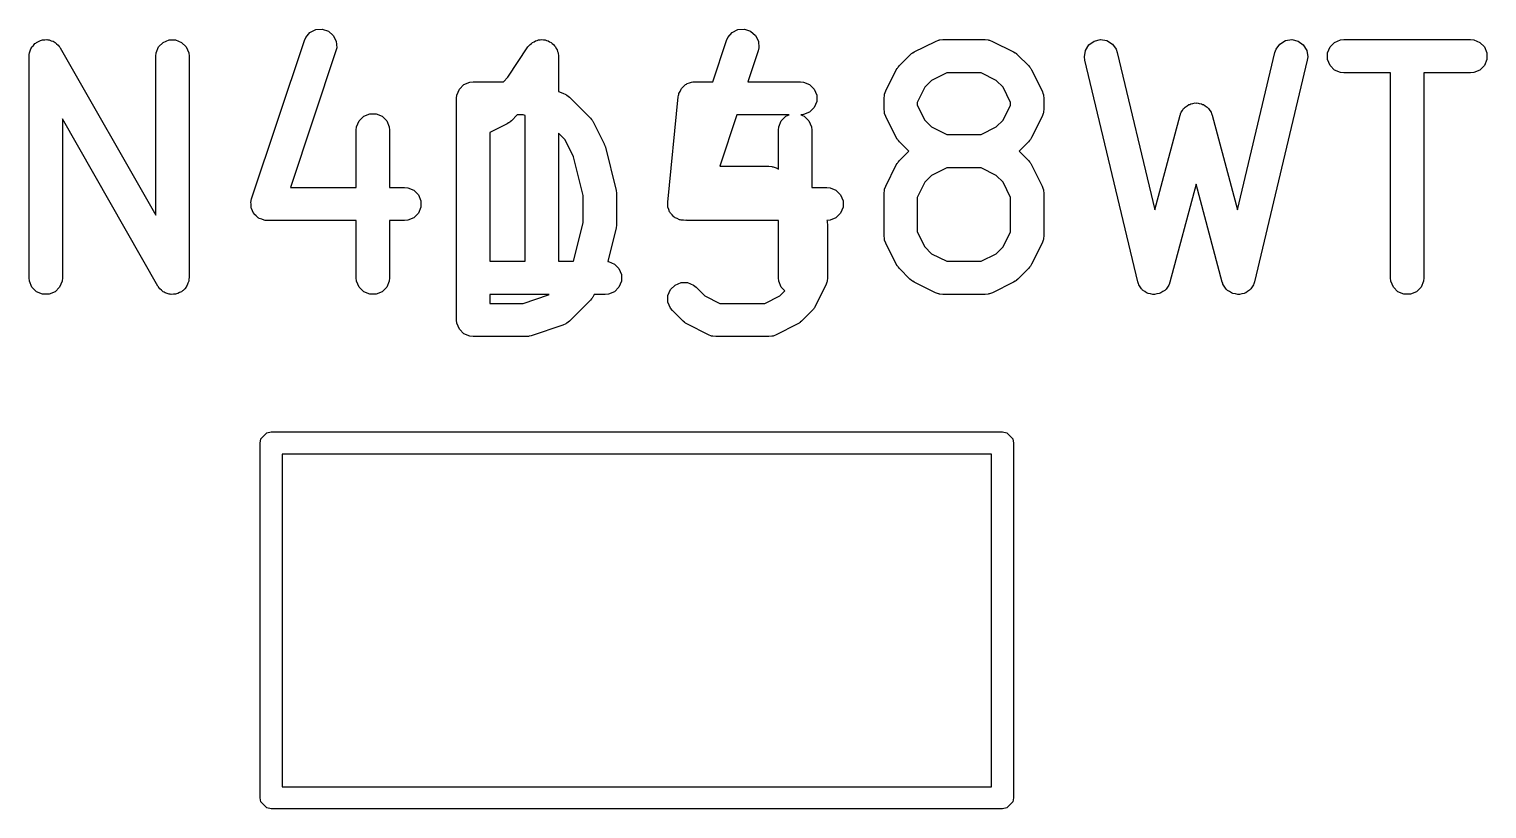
# Model space of a CAD drawing. Header units: millimetres. Extents: x 73 to 176, y -160 to -92.
# Drawn here: x 155.84 to 162.42, y -150.36 to -146.84 of the extents above; entities that cross this region are included whole.
import ezdxf

# ---------------------------------------------------------------- set-up
doc = ezdxf.new("R2010")
doc.units = ezdxf.units.MM
doc.layers.add('F.Fab', color=9, linetype='CONTINUOUS', true_color=0xafafaf)

msp = doc.modelspace()

# ---------------------------------------------------------------- linework, layer by layer
at = {"layer": 'F.Fab', "linetype": 'CONTINUOUS'}
for p, q in [((157.086271, -146.880058), (157.105445, -146.857951)), ((157.105445, -146.857951), (157.131618, -146.844864)), ((157.131618, -146.844864), (157.160808, -146.842789)), ((157.160808, -146.842789), (157.18857, -146.852043)), ((157.18857, -146.852043), (157.210678, -146.871217)), ((158.991033, -146.880058), (159.010207, -146.857951)), ((159.010207, -146.857951), (159.03638, -146.844864)), ((159.03638, -146.844864), (159.06557, -146.842789)), ((159.06557, -146.842789), (159.093332, -146.852043)), ((159.093332, -146.852043), (159.11544, -146.871217)), ((155.843591, -146.940971), (155.846216, -146.931348)), ((155.846216, -146.931348), (155.849143, -146.927567)), ((155.849143, -146.927567), (155.850973, -146.923151)), ((155.850973, -146.923151), (155.858023, -146.9161)), ((155.858023, -146.9161), (155.864133, -146.908211)), ((155.864133, -146.908211), (155.868286, -146.905837)), ((155.868286, -146.905837), (155.871665, -146.902459)), ((155.871665, -146.902459), (155.880877, -146.898642)), ((155.880877, -146.898642), (155.889542, -146.893692)), ((155.889542, -146.893692), (155.894285, -146.893089)), ((155.894285, -146.893089), (155.898701, -146.89126)), ((155.898701, -146.89126), (155.908675, -146.89126)), ((155.908675, -146.89126), (155.918572, -146.890002)), ((155.918572, -146.890002), (155.923184, -146.89126)), ((155.923184, -146.89126), (155.927965, -146.89126)), ((155.927965, -146.89126), (155.93718, -146.895077)), ((155.93718, -146.895077), (155.946804, -146.897702)), ((155.946804, -146.897702), (155.950584, -146.900629)), ((155.950584, -146.900629), (155.955001, -146.902459)), ((155.955001, -146.902459), (155.962051, -146.909509)), ((155.962051, -146.909509), (155.969941, -146.915619)), ((155.969941, -146.915619), (155.974293, -146.921751)), ((155.974293, -146.921751), (155.975693, -146.923151)), ((155.975693, -146.923151), (155.976262, -146.924525)), ((155.976262, -146.924525), (155.978451, -146.927609)), ((155.978451, -146.927609), (156.409761, -147.682402)), ((156.411202, -146.950187), (156.422401, -146.923151)), ((156.422401, -146.923151), (156.443093, -146.902459)), ((156.443093, -146.902459), (156.470129, -146.89126)), ((156.470129, -146.89126), (156.499393, -146.89126)), ((156.499393, -146.89126), (156.526429, -146.902459)), ((156.526429, -146.902459), (156.547121, -146.923151)), ((156.547121, -146.923151), (156.55832, -146.950187)), ((156.842182, -147.607768), (157.080277, -146.893483)), ((157.080277, -146.893483), (157.086271, -146.880058)), ((157.210678, -146.871217), (157.223764, -146.897391)), ((157.225839, -146.926581), (157.222579, -146.940918)), ((157.223764, -146.897391), (157.225839, -146.926581)), ((157.997904, -147.059896), (158.089024, -146.923216)), ((158.089024, -146.923216), (158.089058, -146.923173)), ((158.089058, -146.923173), (158.089068, -146.923151)), ((158.089068, -146.923151), (158.089119, -146.923099)), ((158.089119, -146.923099), (158.09834, -146.911841)), ((158.09834, -146.911841), (158.104509, -146.907709)), ((158.104509, -146.907709), (158.10976, -146.902459)), ((158.10976, -146.902459), (158.116549, -146.899646)), ((158.116549, -146.899646), (158.122655, -146.895558)), ((158.122655, -146.895558), (158.129935, -146.894101)), ((158.129935, -146.894101), (158.136796, -146.89126)), ((158.136796, -146.89126), (158.144144, -146.89126)), ((158.144144, -146.89126), (158.151349, -146.889819)), ((158.151349, -146.889819), (158.158633, -146.89126)), ((158.158633, -146.89126), (158.16606, -146.89126)), ((158.16606, -146.89126), (158.172848, -146.894072)), ((158.172848, -146.894072), (158.180057, -146.895498)), ((158.180057, -146.895498), (158.186236, -146.899617)), ((158.186236, -146.899617), (158.193096, -146.902459)), ((158.193096, -146.902459), (158.198289, -146.907652)), ((158.198289, -146.907652), (158.204406, -146.91173)), ((158.204406, -146.91173), (158.208539, -146.917902)), ((158.208539, -146.917902), (158.213788, -146.923151)), ((158.213788, -146.923151), (158.216599, -146.929938)), ((158.216599, -146.929938), (158.220689, -146.936045)), ((158.922927, -147.079819), (158.985039, -146.893483)), ((158.985039, -146.893483), (158.991033, -146.880058)), ((159.11544, -146.871217), (159.128526, -146.897391)), ((159.130601, -146.926581), (159.127341, -146.940918)), ((159.128526, -146.897391), (159.130601, -146.926581)), ((159.832173, -146.945356), (159.927411, -146.897737)), ((159.927411, -146.897737), (159.941142, -146.892482)), ((159.941142, -146.892482), (159.943831, -146.89229)), ((159.943831, -146.89229), (159.94632, -146.89126)), ((159.94632, -146.89126), (159.960952, -146.889819)), ((159.960952, -146.889819), (160.151428, -146.889819)), ((160.151428, -146.889819), (160.16606, -146.89126)), ((160.16606, -146.89126), (160.168549, -146.892291)), ((160.168549, -146.892291), (160.171237, -146.892482)), ((160.171237, -146.892482), (160.184969, -146.897737)), ((160.184969, -146.897737), (160.280207, -146.945356)), ((160.604923, -146.938728), (160.620259, -146.913806)), ((160.620259, -146.913806), (160.643966, -146.896649)), ((160.643966, -146.896649), (160.672434, -146.889871)), ((160.672434, -146.889871), (160.701329, -146.894504)), ((160.701329, -146.894504), (160.726251, -146.90984)), ((160.726251, -146.90984), (160.743408, -146.933547)), ((161.464211, -146.933547), (161.481368, -146.90984)), ((161.481368, -146.90984), (161.50629, -146.894504)), ((161.50629, -146.894504), (161.535185, -146.889871)), ((161.535185, -146.889871), (161.563653, -146.89665)), ((161.563653, -146.89665), (161.58736, -146.913806)), ((161.58736, -146.913806), (161.602696, -146.938728)), ((161.696917, -146.950187), (161.708116, -146.923151)), ((161.708116, -146.923151), (161.728808, -146.902459)), ((161.728808, -146.902459), (161.755844, -146.89126)), ((161.755844, -146.89126), (161.770476, -146.889819)), ((161.770476, -146.889819), (162.341904, -146.889819)), ((162.341904, -146.889819), (162.356536, -146.89126)), ((162.356536, -146.89126), (162.383572, -146.902459)), ((162.383572, -146.902459), (162.404264, -146.923151)), ((162.404264, -146.923151), (162.415463, -146.950187)), ((155.838333, -146.964819), (155.838703, -146.961055)), ((155.838333, -147.964819), (155.838333, -146.964819)), ((155.838516, -146.95958), (155.839037, -146.957669)), ((155.838703, -146.961055), (155.838516, -146.95958)), ((155.839037, -146.957669), (155.839774, -146.950187)), ((155.839774, -146.950187), (155.843591, -146.940971)), ((156.409761, -146.964819), (156.411202, -146.950187)), ((156.409761, -147.682402), (156.409761, -146.964819)), ((156.55832, -146.950187), (156.559761, -146.964819)), ((156.559761, -146.964819), (156.559761, -147.964819)), ((157.222579, -146.940918), (157.01739, -147.556485)), ((158.220689, -146.936045), (158.222145, -146.943326)), ((158.222145, -146.943326), (158.224987, -146.950187)), ((158.224987, -146.950187), (158.226412, -146.964663)), ((158.226412, -146.964663), (158.226428, -146.96474)), ((158.226428, -146.96474), (158.226422, -146.964766)), ((158.226422, -146.964766), (158.226428, -146.964819)), ((158.226428, -146.964819), (158.226428, -147.124571)), ((159.127341, -146.940918), (159.081041, -147.079819)), ((159.765062, -147.007024), (159.812681, -146.959405)), ((159.812681, -146.959405), (159.81843, -146.954686)), ((159.81843, -146.954686), (159.81973, -146.953188)), ((159.81973, -146.953188), (159.821989, -146.951766)), ((159.821989, -146.951766), (159.824046, -146.950078)), ((159.824046, -146.950078), (159.825873, -146.94932)), ((159.825873, -146.94932), (159.832173, -146.945356)), ((160.280207, -146.945356), (160.286506, -146.94932)), ((160.286506, -146.94932), (160.288334, -146.950078)), ((160.288334, -146.950078), (160.29039, -146.951766)), ((160.29039, -146.951766), (160.29265, -146.953188)), ((160.29265, -146.953188), (160.293949, -146.954686)), ((160.293949, -146.954686), (160.299699, -146.959405)), ((160.299699, -146.959405), (160.347318, -147.007024)), ((160.60029, -146.967623), (160.604923, -146.938728)), ((160.602278, -146.982191), (160.60029, -146.967623)), ((160.840373, -147.982191), (160.602278, -146.982191)), ((160.743408, -146.933547), (160.748198, -146.947447)), ((160.748198, -146.947447), (160.917449, -147.658303)), ((161.290168, -147.658303), (161.459421, -146.947448)), ((161.605341, -146.982191), (161.367245, -147.982191)), ((161.459421, -146.947448), (161.464211, -146.933547)), ((161.602696, -146.938728), (161.607329, -146.967623)), ((161.607329, -146.967623), (161.605341, -146.982191)), ((161.696917, -146.979451), (161.696917, -146.950187)), ((161.708116, -147.006487), (161.696917, -146.979451)), ((162.415463, -146.979451), (162.404264, -147.006487)), ((162.415463, -146.950187), (162.415463, -146.979451)), ((157.977981, -147.079819), (157.997904, -147.059896)), ((159.703394, -147.121754), (159.751013, -147.026516)), ((159.751013, -147.026516), (159.754977, -147.020216)), ((159.754977, -147.020216), (159.755735, -147.018389)), ((159.755735, -147.018389), (159.757423, -147.016332)), ((159.757423, -147.016332), (159.758845, -147.014073)), ((159.758845, -147.014073), (159.760343, -147.012773)), ((159.760343, -147.012773), (159.765062, -147.007024)), ((159.978657, -147.039819), (159.910141, -147.074077)), ((160.133723, -147.039819), (159.978657, -147.039819)), ((160.202239, -147.074077), (160.133723, -147.039819)), ((160.347318, -147.007024), (160.352036, -147.012773)), ((160.352036, -147.012773), (160.353535, -147.014073)), ((160.353535, -147.014073), (160.354956, -147.016332)), ((160.354956, -147.016332), (160.356645, -147.018389)), ((160.356645, -147.018389), (160.357402, -147.020216)), ((160.357402, -147.020216), (160.361367, -147.026516)), ((160.361367, -147.026516), (160.408986, -147.121754)), ((161.728808, -147.027179), (161.708116, -147.006487)), ((161.755844, -147.038378), (161.728808, -147.027179)), ((161.770476, -147.039819), (161.755844, -147.038378)), ((161.98119, -147.039819), (161.770476, -147.039819)), ((161.98119, -147.964819), (161.98119, -147.039819)), ((162.341904, -147.039819), (162.13119, -147.039819)), ((162.13119, -147.039819), (162.13119, -147.964819)), ((162.356536, -147.038378), (162.341904, -147.039819)), ((162.383572, -147.027179), (162.356536, -147.038378)), ((162.404264, -147.006487), (162.383572, -147.027179)), ((157.768346, -147.140187), (157.779545, -147.113151)), ((157.779545, -147.113151), (157.800237, -147.092459)), ((157.800237, -147.092459), (157.827273, -147.08126)), ((157.827273, -147.08126), (157.841905, -147.079819)), ((157.841905, -147.079819), (157.977981, -147.079819)), ((158.226428, -147.124571), (158.246574, -147.131287)), ((158.770167, -147.13294), (158.775349, -147.12328)), ((158.775349, -147.12328), (158.779545, -147.113151)), ((158.779545, -147.113151), (158.782216, -147.110479)), ((158.782216, -147.110479), (158.784001, -147.107153)), ((158.784001, -147.107153), (158.792483, -147.100212)), ((158.792483, -147.100212), (158.800237, -147.092459)), ((158.800237, -147.092459), (158.803725, -147.091013)), ((158.803725, -147.091013), (158.806649, -147.088622)), ((158.806649, -147.088622), (158.817146, -147.085454)), ((158.817146, -147.085454), (158.827273, -147.08126)), ((158.827273, -147.08126), (158.832878, -147.080707)), ((158.832878, -147.080707), (158.834665, -147.080169)), ((158.834665, -147.080169), (158.836493, -147.080351)), ((158.836493, -147.080351), (158.841905, -147.079819)), ((158.841905, -147.079819), (158.922927, -147.079819)), ((159.081041, -147.079819), (159.318095, -147.079819)), ((159.318095, -147.079819), (159.332727, -147.08126)), ((159.332727, -147.08126), (159.359763, -147.092459)), ((159.359763, -147.092459), (159.380455, -147.113151)), ((159.380455, -147.113151), (159.391654, -147.140187)), ((159.698139, -147.135486), (159.703394, -147.121754)), ((159.879734, -147.104484), (159.845476, -147.173)), ((159.910141, -147.074077), (159.879734, -147.104484)), ((160.232646, -147.104484), (160.202239, -147.074077)), ((160.266904, -147.173), (160.232646, -147.104484)), ((160.408986, -147.121754), (160.414241, -147.135485)), ((157.766905, -147.154819), (157.768346, -147.140187)), ((157.766905, -148.154819), (157.766905, -147.154819)), ((158.246574, -147.131287), (158.259999, -147.137281)), ((158.259999, -147.137281), (158.262034, -147.139046)), ((158.262034, -147.139046), (158.264525, -147.140078)), ((158.264525, -147.140078), (158.27589, -147.149405)), ((158.27589, -147.149405), (158.371128, -147.244643)), ((158.719658, -147.623546), (158.767277, -147.147356)), ((158.767277, -147.147356), (158.768346, -147.142023)), ((158.768346, -147.140187), (158.769059, -147.138464)), ((158.768346, -147.142023), (158.768346, -147.140187)), ((158.769059, -147.138464), (158.770167, -147.13294)), ((159.391654, -147.169451), (159.380455, -147.196487)), ((159.391654, -147.140187), (159.391654, -147.169451)), ((159.695476, -147.155295), (159.696917, -147.140663)), ((159.695476, -147.202914), (159.695476, -147.155295)), ((159.696917, -147.140663), (159.697948, -147.138173)), ((159.697948, -147.138173), (159.698139, -147.135486)), ((159.845476, -147.173), (159.845476, -147.185209)), ((159.845476, -147.185209), (159.879734, -147.253725)), ((160.232646, -147.253725), (160.266904, -147.185209)), ((160.266904, -147.185209), (160.266904, -147.173)), ((160.414241, -147.135485), (160.414432, -147.138174)), ((160.414432, -147.138174), (160.415463, -147.140663)), ((160.415463, -147.140663), (160.416904, -147.155295)), ((160.416904, -147.155295), (160.416904, -147.202914)), ((161.051337, -147.198062), (161.054291, -147.194204)), ((161.054291, -147.194204), (161.062858, -147.189243)), ((161.062858, -147.189243), (161.070718, -147.183228)), ((161.070718, -147.183228), (161.07541, -147.181976)), ((161.07541, -147.181976), (161.079616, -147.179542)), ((161.079616, -147.179542), (161.089433, -147.178237)), ((161.089433, -147.178237), (161.098994, -147.175688)), ((161.098994, -147.175688), (161.103806, -147.176327)), ((161.103806, -147.176327), (161.108625, -147.175687)), ((161.108625, -147.175687), (161.118195, -147.178239)), ((161.118195, -147.178239), (161.128002, -147.179542)), ((161.128002, -147.179542), (161.132203, -147.181974)), ((161.132203, -147.181974), (161.1369, -147.183227)), ((161.1369, -147.183227), (161.144762, -147.189245)), ((161.144762, -147.189245), (161.153327, -147.194204)), ((161.153327, -147.194204), (161.156279, -147.198061)), ((156.419643, -148.00203), (155.988333, -147.247235)), ((155.988333, -147.247235), (155.988333, -147.964819)), ((157.315964, -147.28352), (157.327163, -147.256484)), ((157.327163, -147.256484), (157.347855, -147.235792)), ((157.347855, -147.235792), (157.374891, -147.224593)), ((157.374891, -147.224593), (157.404155, -147.224593)), ((157.404155, -147.224593), (157.431191, -147.235792)), ((157.431191, -147.235792), (157.451883, -147.256484)), ((157.451883, -147.256484), (157.463082, -147.28352)), ((158.008235, -147.260665), (158.006936, -147.262164)), ((158.013985, -147.255947), (158.008235, -147.260665)), ((158.040113, -147.229819), (158.013985, -147.255947)), ((158.06783, -147.229819), (158.040113, -147.229819)), ((158.076428, -147.232685), (158.06783, -147.229819)), ((158.076428, -147.889819), (158.076428, -147.232685)), ((158.371128, -147.244643), (158.375848, -147.250393)), ((158.375848, -147.250393), (158.377345, -147.251692)), ((158.377345, -147.251692), (158.378764, -147.253946)), ((158.378764, -147.253946), (158.380456, -147.256008)), ((158.380456, -147.256008), (158.381214, -147.25784)), ((158.381214, -147.25784), (158.385177, -147.264135)), ((159.031041, -147.229819), (158.954057, -147.460771)), ((159.267037, -147.229819), (159.031041, -147.229819)), ((159.220726, -147.28352), (159.231925, -147.256484)), ((159.231925, -147.256484), (159.252617, -147.235792)), ((159.252617, -147.235792), (159.267037, -147.229819)), ((159.332727, -147.228378), (159.320872, -147.229545)), ((159.320872, -147.229545), (159.335953, -147.235792)), ((159.359763, -147.217179), (159.332727, -147.228378)), ((159.335953, -147.235792), (159.356645, -147.256484)), ((159.356645, -147.256484), (159.367844, -147.28352)), ((159.380455, -147.196487), (159.359763, -147.217179)), ((159.696917, -147.217546), (159.695476, -147.202914)), ((159.697948, -147.220035), (159.696917, -147.217546)), ((159.698139, -147.222723), (159.697948, -147.220035)), ((159.703394, -147.236455), (159.698139, -147.222723)), ((159.751013, -147.331693), (159.703394, -147.236455)), ((159.879734, -147.253725), (159.910141, -147.284132)), ((160.202239, -147.284132), (160.232646, -147.253725)), ((160.408986, -147.236455), (160.361367, -147.331693)), ((160.414241, -147.222724), (160.408986, -147.236455)), ((160.414432, -147.220034), (160.414241, -147.222724)), ((160.415463, -147.217546), (160.414432, -147.220034)), ((160.416904, -147.202914), (160.415463, -147.217546)), ((160.917449, -147.658303), (161.031341, -147.231208)), ((161.031341, -147.231208), (161.032626, -147.227779)), ((161.032626, -147.227779), (161.032818, -147.22634)), ((161.032818, -147.22634), (161.033807, -147.22463)), ((161.033807, -147.22463), (161.036504, -147.217441)), ((161.036504, -147.217441), (161.042521, -147.20958)), ((161.042521, -147.20958), (161.04748, -147.201015)), ((161.04748, -147.201015), (161.051337, -147.198062)), ((161.156279, -147.198061), (161.160138, -147.201015)), ((161.160138, -147.201015), (161.165099, -147.209583)), ((161.165099, -147.209583), (161.171114, -147.217442)), ((161.171114, -147.217442), (161.173808, -147.224626)), ((161.173808, -147.224626), (161.1748, -147.226339)), ((161.1748, -147.226339), (161.174991, -147.22778)), ((161.174991, -147.22778), (161.176277, -147.231208)), ((161.176277, -147.231208), (161.290168, -147.658303)), ((157.314523, -147.298152), (157.315964, -147.28352)), ((157.314523, -147.556485), (157.314523, -147.298152)), ((157.463082, -147.28352), (157.464523, -147.298152)), ((157.464523, -147.298152), (157.464523, -147.556485)), ((157.994493, -147.269996), (157.916905, -147.30879)), ((157.916905, -147.30879), (157.916905, -147.889819)), ((158.000792, -147.266031), (157.994493, -147.269996)), ((158.00262, -147.265274), (158.000792, -147.266031)), ((158.004676, -147.263585), (158.00262, -147.265274)), ((158.006936, -147.262164), (158.004676, -147.263585)), ((158.256456, -147.342103), (158.226428, -147.312075)), ((158.226428, -147.312075), (158.226428, -147.889819)), ((158.385177, -147.264135), (158.432796, -147.359373)), ((159.219285, -147.298152), (159.220726, -147.28352)), ((159.219285, -147.473942), (159.219285, -147.298152)), ((159.367844, -147.28352), (159.369285, -147.298152)), ((159.369285, -147.298152), (159.369285, -147.556485)), ((159.910141, -147.284132), (159.978657, -147.31839)), ((159.978657, -147.31839), (160.133723, -147.31839)), ((160.133723, -147.31839), (160.202239, -147.284132)), ((158.294949, -147.41909), (158.256456, -147.342103)), ((158.432796, -147.359373), (158.433205, -147.360442)), ((158.433205, -147.360442), (158.433528, -147.360878)), ((158.433528, -147.360878), (158.43572, -147.367014)), ((158.43572, -147.367014), (158.438051, -147.373104)), ((158.438051, -147.373104), (158.438089, -147.373644)), ((158.438089, -147.373644), (158.438475, -147.374724)), ((158.438475, -147.374724), (158.486094, -147.5652)), ((159.754977, -147.337992), (159.751013, -147.331693)), ((159.755735, -147.33982), (159.754977, -147.337992)), ((159.757423, -147.341876), (159.755735, -147.33982)), ((159.758845, -147.344136), (159.757423, -147.341876)), ((159.760343, -147.345435), (159.758845, -147.344136)), ((159.765062, -147.351185), (159.760343, -147.345435)), ((159.807267, -147.39339), (159.765062, -147.351185)), ((159.765062, -147.435595), (159.807267, -147.39339)), ((160.347318, -147.351185), (160.305113, -147.39339)), ((160.305113, -147.39339), (160.347318, -147.435595)), ((160.352036, -147.345435), (160.347318, -147.351185)), ((160.353535, -147.344136), (160.352036, -147.345435)), ((160.354956, -147.341876), (160.353535, -147.344136)), ((160.356645, -147.33982), (160.354956, -147.341876)), ((160.357402, -147.337992), (160.356645, -147.33982)), ((160.361367, -147.331693), (160.357402, -147.337992)), ((158.338333, -147.592624), (158.294949, -147.41909)), ((159.703394, -147.550325), (159.751013, -147.455087)), ((159.751013, -147.455087), (159.754977, -147.448787)), ((159.754977, -147.448787), (159.755735, -147.44696)), ((159.755735, -147.44696), (159.757423, -147.444903)), ((159.757423, -147.444903), (159.758845, -147.442644)), ((159.758845, -147.442644), (159.760343, -147.441344)), ((159.760343, -147.441344), (159.765062, -147.435595)), ((160.347318, -147.435595), (160.352036, -147.441344)), ((160.352036, -147.441344), (160.353535, -147.442644)), ((160.353535, -147.442644), (160.354956, -147.444903)), ((160.354956, -147.444903), (160.356645, -147.44696)), ((160.356645, -147.44696), (160.357402, -147.448787)), ((160.357402, -147.448787), (160.361367, -147.455087)), ((160.361367, -147.455087), (160.408986, -147.550325)), ((158.954057, -147.460771), (159.175238, -147.460771)), ((159.175238, -147.460771), (159.18987, -147.462212)), ((159.18987, -147.462212), (159.192359, -147.463243)), ((159.192359, -147.463243), (159.195047, -147.463434)), ((159.195047, -147.463434), (159.208779, -147.468689)), ((159.208779, -147.468689), (159.219285, -147.473942)), ((159.910141, -147.502648), (159.879734, -147.533055)), ((159.978657, -147.46839), (159.910141, -147.502648)), ((160.133723, -147.46839), (159.978657, -147.46839)), ((160.202239, -147.502648), (160.133723, -147.46839)), ((160.232646, -147.533055), (160.202239, -147.502648)), ((157.01739, -147.556485), (157.314523, -147.556485)), ((157.464523, -147.556485), (157.53238, -147.556485)), ((157.53238, -147.556485), (157.547012, -147.557926)), ((157.547012, -147.557926), (157.574048, -147.569125)), ((157.574048, -147.569125), (157.59474, -147.589817)), ((157.59474, -147.589817), (157.605939, -147.616853)), ((158.486094, -147.5652), (158.486469, -147.567736)), ((158.486469, -147.567736), (158.486892, -147.568758)), ((158.486892, -147.568758), (158.487434, -147.57427)), ((158.487434, -147.57427), (158.488244, -147.579744)), ((158.488244, -147.579744), (158.488081, -147.580836)), ((158.488081, -147.580836), (158.488333, -147.58339)), ((158.488333, -147.58339), (158.488333, -147.726247)), ((159.369285, -147.556485), (159.437142, -147.556485)), ((159.437142, -147.556485), (159.451774, -147.557926)), ((159.451774, -147.557926), (159.47881, -147.569125)), ((159.47881, -147.569125), (159.499502, -147.589817)), ((159.499502, -147.589817), (159.510701, -147.616853)), ((159.695476, -147.583866), (159.696917, -147.569234)), ((159.695476, -147.774342), (159.695476, -147.583866)), ((159.696917, -147.569234), (159.697948, -147.566744)), ((159.697948, -147.566744), (159.698139, -147.564057)), ((159.698139, -147.564057), (159.703394, -147.550325)), ((159.879734, -147.533055), (159.845476, -147.601571)), ((160.266904, -147.601571), (160.232646, -147.533055)), ((160.408986, -147.550325), (160.414241, -147.564056)), ((160.414241, -147.564056), (160.414432, -147.566745)), ((160.414432, -147.566745), (160.415463, -147.569234)), ((160.415463, -147.569234), (160.416904, -147.583866)), ((160.416904, -147.583866), (160.416904, -147.774342)), ((161.103808, -147.541613), (160.985801, -147.984144)), ((161.221817, -147.984144), (161.103808, -147.541613)), ((156.838922, -147.622105), (156.839774, -147.618358)), ((156.839774, -147.63409), (156.838922, -147.622105)), ((156.839774, -147.616853), (156.840532, -147.615021)), ((156.839774, -147.618358), (156.839774, -147.616853)), ((156.839774, -147.646117), (156.839774, -147.63409)), ((156.840806, -147.648608), (156.839774, -147.646117)), ((156.840532, -147.615021), (156.842182, -147.607768)), ((156.840997, -147.651295), (156.840806, -147.648608)), ((156.846371, -147.662044), (156.840997, -147.651295)), ((157.605939, -147.646117), (157.59474, -147.673153)), ((157.605939, -147.616853), (157.605939, -147.646117)), ((158.338333, -147.717013), (158.338333, -147.592624)), ((158.719636, -147.638249), (158.719658, -147.623546)), ((158.720727, -147.641864), (158.719636, -147.638249)), ((158.720727, -147.64564), (158.720727, -147.641864)), ((158.724921, -147.655765), (158.720727, -147.64564)), ((158.728089, -147.666265), (158.724921, -147.655765)), ((159.510701, -147.646117), (159.499502, -147.673153)), ((159.510701, -147.616853), (159.510701, -147.646117)), ((159.845476, -147.601571), (159.845476, -147.756637)), ((160.266904, -147.756637), (160.266904, -147.601571)), ((156.850973, -147.673153), (156.846371, -147.662044)), ((156.852878, -147.675058), (156.850973, -147.673153)), ((156.854083, -147.677468), (156.852878, -147.675058)), ((156.863165, -147.685345), (156.854083, -147.677468)), ((156.871665, -147.693845), (156.863165, -147.685345)), ((156.874153, -147.694875), (156.871665, -147.693845)), ((156.87619, -147.696642), (156.874153, -147.694875)), ((156.887593, -147.700443), (156.87619, -147.696642)), ((156.898701, -147.705044), (156.887593, -147.700443)), ((156.902527, -147.70542), (156.898701, -147.705044)), ((156.903953, -147.705896), (156.902527, -147.70542)), ((156.905927, -147.705755), (156.903953, -147.705896)), ((156.913333, -147.706485), (156.905927, -147.705755)), ((157.314523, -147.706485), (156.913333, -147.706485)), ((157.314523, -147.964819), (157.314523, -147.706485)), ((157.53238, -147.706485), (157.464523, -147.706485)), ((157.464523, -147.706485), (157.464523, -147.964819)), ((157.547012, -147.705044), (157.53238, -147.706485)), ((157.574048, -147.693845), (157.547012, -147.705044)), ((157.59474, -147.673153), (157.574048, -147.693845)), ((158.295131, -147.889819), (158.338333, -147.717013)), ((158.73048, -147.669188), (158.728089, -147.666265)), ((158.731926, -147.672677), (158.73048, -147.669188)), ((158.739679, -147.68043), (158.731926, -147.672677)), ((158.74662, -147.688913), (158.739679, -147.68043)), ((158.749946, -147.690697), (158.74662, -147.688913)), ((158.752618, -147.693369), (158.749946, -147.690697)), ((158.762745, -147.697564), (158.752618, -147.693369)), ((158.772407, -147.702747), (158.762745, -147.697564)), ((158.776166, -147.703122), (158.772407, -147.702747)), ((158.779655, -147.704568), (158.776166, -147.703122)), ((158.790616, -147.704568), (158.779655, -147.704568)), ((158.801526, -147.705659), (158.790616, -147.704568)), ((158.803539, -147.705051), (158.801526, -147.705659)), ((158.807289, -147.70542), (158.803539, -147.705051)), ((158.808715, -147.705896), (158.807289, -147.70542)), ((158.810689, -147.705755), (158.808715, -147.705896)), ((158.818095, -147.706485), (158.810689, -147.705755)), ((159.219285, -147.706485), (158.818095, -147.706485)), ((159.219285, -147.964819), (159.219285, -147.706485)), ((159.451774, -147.705044), (159.438035, -147.706396)), ((159.438035, -147.706396), (159.438051, -147.706437)), ((159.438051, -147.706437), (159.438242, -147.709126)), ((159.438242, -147.709126), (159.439273, -147.711615)), ((159.439273, -147.711615), (159.440714, -147.726247)), ((159.47881, -147.693845), (159.451774, -147.705044)), ((159.499502, -147.673153), (159.47881, -147.693845)), ((158.486094, -147.744437), (158.449445, -147.89103)), ((158.486469, -147.7419), (158.486094, -147.744437)), ((158.486892, -147.740879), (158.486469, -147.7419)), ((158.487434, -147.735366), (158.486892, -147.740879)), ((158.488244, -147.729893), (158.487434, -147.735366)), ((158.488333, -147.726247), (158.488081, -147.7288)), ((158.488081, -147.7288), (158.488244, -147.729893)), ((159.440714, -147.726247), (159.440714, -147.964342)), ((159.696917, -147.788974), (159.695476, -147.774342)), ((159.845476, -147.756637), (159.879734, -147.825153)), ((160.232645, -147.825153), (160.266904, -147.756637)), ((160.416904, -147.774342), (160.415463, -147.788974)), ((159.697948, -147.791463), (159.696917, -147.788974)), ((159.698139, -147.794151), (159.697948, -147.791463)), ((159.703394, -147.807883), (159.698139, -147.794151)), ((159.751013, -147.903121), (159.703394, -147.807883)), ((159.879734, -147.825153), (159.910141, -147.855561)), ((160.202238, -147.855561), (160.232645, -147.825153)), ((160.408986, -147.807883), (160.361367, -147.903121)), ((160.414241, -147.794152), (160.408986, -147.807883)), ((160.414432, -147.791462), (160.414241, -147.794152)), ((160.415463, -147.788974), (160.414432, -147.791462)), ((157.916905, -147.889819), (158.076428, -147.889819)), ((158.226428, -147.889819), (158.295131, -147.889819)), ((158.449445, -147.89103), (158.451774, -147.89126)), ((158.451774, -147.89126), (158.47881, -147.902459)), ((158.47881, -147.902459), (158.499502, -147.923151)), ((159.754976, -147.909417), (159.751013, -147.903121)), ((159.755734, -147.911247), (159.754976, -147.909417)), ((159.757423, -147.913305), (159.755734, -147.911247)), ((159.758845, -147.915564), (159.757423, -147.913305)), ((159.760343, -147.916863), (159.758845, -147.915564)), ((159.765061, -147.922612), (159.760343, -147.916863)), ((159.910141, -147.855561), (159.978657, -147.889819)), ((159.978657, -147.889819), (160.133723, -147.889819)), ((160.133723, -147.889819), (160.202238, -147.855561)), ((160.352036, -147.916863), (160.347318, -147.922613)), ((160.353535, -147.915564), (160.352036, -147.916863)), ((160.354956, -147.913305), (160.353535, -147.915564)), ((160.356646, -147.911247), (160.354956, -147.913305)), ((160.357403, -147.909417), (160.356646, -147.911247)), ((160.361367, -147.903121), (160.357403, -147.909417)), ((155.839774, -147.979451), (155.838333, -147.964819)), ((155.850973, -148.006487), (155.839774, -147.979451)), ((155.986892, -147.979451), (155.975693, -148.006487)), ((155.988333, -147.964819), (155.986892, -147.979451)), ((156.55832, -147.979451), (156.554502, -147.988666)), ((156.559056, -147.971968), (156.55832, -147.979451)), ((156.559578, -147.970058), (156.559056, -147.971968)), ((156.559761, -147.964819), (156.55939, -147.968582)), ((156.55939, -147.968582), (156.559578, -147.970058)), ((157.315964, -147.979451), (157.314523, -147.964819)), ((157.327163, -148.006487), (157.315964, -147.979451)), ((157.463082, -147.979451), (157.451883, -148.006487)), ((157.464523, -147.964819), (157.463082, -147.979451)), ((158.499502, -147.923151), (158.510701, -147.950187)), ((158.510701, -147.979451), (158.499502, -148.006487)), ((158.510701, -147.950187), (158.510701, -147.979451)), ((159.220726, -147.979451), (159.219285, -147.964819)), ((159.231925, -148.006487), (159.220726, -147.979451)), ((159.438051, -147.984152), (159.432796, -147.997883)), ((159.438242, -147.981462), (159.438051, -147.984152)), ((159.439273, -147.978974), (159.438242, -147.981462)), ((159.440714, -147.964342), (159.439273, -147.978974)), ((159.81268, -147.970232), (159.765061, -147.922612)), ((159.818429, -147.97495), (159.81268, -147.970232)), ((159.81973, -147.97645), (159.818429, -147.97495)), ((159.821989, -147.977872), (159.81973, -147.97645)), ((159.824046, -147.97956), (159.821989, -147.977872)), ((159.825873, -147.980317), (159.824046, -147.97956)), ((159.832173, -147.984282), (159.825873, -147.980317)), ((159.927411, -148.031901), (159.832173, -147.984282)), ((160.280207, -147.984282), (160.184969, -148.031901)), ((160.286506, -147.980317), (160.280207, -147.984282)), ((160.288334, -147.97956), (160.286506, -147.980317)), ((160.29039, -147.977872), (160.288334, -147.97956)), ((160.29265, -147.97645), (160.29039, -147.977872)), ((160.29395, -147.97495), (160.29265, -147.97645)), ((160.2997, -147.970232), (160.29395, -147.97495)), ((160.347318, -147.922613), (160.2997, -147.970232)), ((160.842102, -147.98721), (160.840373, -147.982191)), ((160.985801, -147.984144), (160.983935, -147.989118)), ((161.223682, -147.989119), (161.221817, -147.984144)), ((161.367245, -147.982191), (161.365515, -147.987209)), ((161.982631, -147.979451), (161.98119, -147.964819)), ((161.99383, -148.006487), (161.982631, -147.979451)), ((162.129749, -147.979451), (162.11855, -148.006487)), ((162.13119, -147.964819), (162.129749, -147.979451)), ((155.871665, -148.027179), (155.850973, -148.006487)), ((155.898701, -148.038378), (155.871665, -148.027179)), ((155.927965, -148.038378), (155.898701, -148.038378)), ((155.955001, -148.027179), (155.927965, -148.038378)), ((155.975693, -148.006487), (155.955001, -148.027179)), ((156.421832, -148.005114), (156.419643, -148.00203)), ((156.422401, -148.006487), (156.421832, -148.005114)), ((156.423798, -148.007884), (156.422401, -148.006487)), ((156.428153, -148.014019), (156.423798, -148.007884)), ((156.436041, -148.020127), (156.428153, -148.014019)), ((156.443093, -148.027179), (156.436041, -148.020127)), ((156.447511, -148.029009), (156.443093, -148.027179)), ((156.451291, -148.031936), (156.447511, -148.029009)), ((156.460912, -148.03456), (156.451291, -148.031936)), ((156.470129, -148.038378), (156.460912, -148.03456)), ((156.47491, -148.038378), (156.470129, -148.038378)), ((156.479522, -148.039636), (156.47491, -148.038378)), ((156.489419, -148.038378), (156.479522, -148.039636)), ((156.499393, -148.038378), (156.489419, -148.038378)), ((156.503808, -148.036548), (156.499393, -148.038378)), ((156.508552, -148.035946), (156.503808, -148.036548)), ((156.517216, -148.030995), (156.508552, -148.035946)), ((156.526429, -148.027179), (156.517216, -148.030995)), ((156.529807, -148.0238), (156.526429, -148.027179)), ((156.533961, -148.021427), (156.529807, -148.0238)), ((156.54007, -148.013537), (156.533961, -148.021427)), ((156.547121, -148.006487), (156.54007, -148.013537)), ((156.54895, -148.00207), (156.547121, -148.006487)), ((156.551878, -147.99829), (156.54895, -148.00207)), ((156.554502, -147.988666), (156.551878, -147.99829)), ((157.347855, -148.027179), (157.327163, -148.006487)), ((157.374891, -148.038378), (157.347855, -148.027179)), ((157.404155, -148.038378), (157.374891, -148.038378)), ((157.431191, -148.027179), (157.404155, -148.038378)), ((157.451883, -148.006487), (157.431191, -148.027179)), ((157.916905, -148.039819), (157.916905, -148.079819)), ((158.184171, -148.039819), (157.916905, -148.039819)), ((158.06783, -148.079819), (158.182343, -148.041647)), ((158.182343, -148.041647), (158.184171, -148.039819)), ((158.385177, -148.045502), (158.381213, -148.051798)), ((158.388019, -148.039819), (158.385177, -148.045502)), ((158.437142, -148.039819), (158.388019, -148.039819)), ((158.451774, -148.038378), (158.437142, -148.039819)), ((158.47881, -148.027179), (158.451774, -148.038378)), ((158.499502, -148.006487), (158.47881, -148.027179)), ((158.720727, -148.044948), (158.731926, -148.017912)), ((158.720727, -148.074211), (158.720727, -148.044948)), ((158.731926, -148.017912), (158.752619, -147.997219)), ((158.752619, -147.997219), (158.779655, -147.986021)), ((158.779655, -147.986021), (158.808918, -147.986021)), ((158.808918, -147.986021), (158.835954, -147.99722)), ((158.835954, -147.99722), (158.84732, -148.006548)), ((158.84732, -148.006548), (158.886332, -148.045561)), ((158.886332, -148.045561), (158.954848, -148.079819)), ((159.157533, -148.079819), (159.226048, -148.045561)), ((159.226048, -148.045561), (159.248523, -148.023085)), ((159.248523, -148.023085), (159.231925, -148.006487)), ((159.432796, -147.997883), (159.385177, -148.093121)), ((159.941142, -148.037156), (159.927411, -148.031901)), ((159.943831, -148.037347), (159.941142, -148.037156)), ((159.94632, -148.038378), (159.943831, -148.037347)), ((159.960952, -148.039819), (159.94632, -148.038378)), ((160.151428, -148.039819), (159.960952, -148.039819)), ((160.16606, -148.038378), (160.151428, -148.039819)), ((160.168549, -148.037346), (160.16606, -148.038378)), ((160.171237, -148.037156), (160.168549, -148.037346)), ((160.184969, -148.031901), (160.171237, -148.037156)), ((160.842342, -147.989012), (160.842102, -147.98721)), ((160.843284, -147.99064), (160.842342, -147.989012)), ((160.845163, -147.996091), (160.843284, -147.99064)), ((160.851549, -148.004915), (160.845163, -147.996091)), ((160.857004, -148.014337), (160.851549, -148.004915)), ((160.860061, -148.016677), (160.857004, -148.014337)), ((160.86232, -148.019798), (160.860061, -148.016677)), ((160.871595, -148.025505), (160.86232, -148.019798)), ((160.880242, -148.032124), (160.871595, -148.025505)), ((160.883962, -148.033116), (160.880242, -148.032124)), ((160.887242, -148.035134), (160.883962, -148.033116)), ((160.897996, -148.036858), (160.887242, -148.035134)), ((160.908518, -148.039664), (160.897996, -148.036858)), ((160.912333, -148.039157), (160.908518, -148.039664)), ((160.916137, -148.039767), (160.912333, -148.039157)), ((160.926735, -148.037243), (160.916137, -148.039767)), ((160.937526, -148.03581), (160.926735, -148.037243)), ((160.940857, -148.033881), (160.937526, -148.03581)), ((160.944605, -148.032989), (160.940857, -148.033881)), ((160.953429, -148.026602), (160.944605, -148.032989)), ((160.962851, -148.021148), (160.953429, -148.026602)), ((160.965191, -148.01809), (160.962851, -148.021148)), ((160.968312, -148.015832), (160.965191, -148.01809)), ((160.974019, -148.006556), (160.968312, -148.015832)), ((160.980638, -147.99791), (160.974019, -148.006556)), ((160.982663, -147.99251), (160.980638, -147.99791)), ((160.983648, -147.99091), (160.982663, -147.99251)), ((160.983935, -147.989118), (160.983648, -147.99091)), ((161.22397, -147.99091), (161.223682, -147.989119)), ((161.224954, -147.992509), (161.22397, -147.99091)), ((161.22698, -147.997911), (161.224954, -147.992509)), ((161.2336, -148.006559), (161.22698, -147.997911)), ((161.239306, -148.015832), (161.2336, -148.006559)), ((161.242426, -148.01809), (161.239306, -148.015832)), ((161.244767, -148.021148), (161.242426, -148.01809)), ((161.254188, -148.026602), (161.244767, -148.021148)), ((161.263013, -148.032989), (161.254188, -148.026602)), ((161.26676, -148.033881), (161.263013, -148.032989)), ((161.270092, -148.03581), (161.26676, -148.033881)), ((161.280885, -148.037244), (161.270092, -148.03581)), ((161.291481, -148.039767), (161.280885, -148.037244)), ((161.295282, -148.039157), (161.291481, -148.039767)), ((161.299101, -148.039665), (161.295282, -148.039157)), ((161.309632, -148.036856), (161.299101, -148.039665)), ((161.320376, -148.035134), (161.309632, -148.036856)), ((161.323652, -148.033118), (161.320376, -148.035134)), ((161.327376, -148.032125), (161.323652, -148.033118)), ((161.336026, -148.025503), (161.327376, -148.032125)), ((161.345298, -148.019798), (161.336026, -148.025503)), ((161.347556, -148.016677), (161.345298, -148.019798)), ((161.350614, -148.014337), (161.347556, -148.016677)), ((161.356069, -148.004914), (161.350614, -148.014337)), ((161.362455, -147.996091), (161.356069, -148.004914)), ((161.364332, -147.990642), (161.362455, -147.996091)), ((161.365276, -147.989013), (161.364332, -147.990642)), ((161.365515, -147.987209), (161.365276, -147.989013)), ((162.014522, -148.027179), (161.99383, -148.006487)), ((162.041558, -148.038378), (162.014522, -148.027179)), ((162.070822, -148.038378), (162.041558, -148.038378)), ((162.097858, -148.027179), (162.070822, -148.038378)), ((162.11855, -148.006487), (162.097858, -148.027179)), ((157.916905, -148.079819), (158.06783, -148.079819)), ((158.371129, -148.064993), (158.27589, -148.160233)), ((158.375846, -148.059244), (158.371129, -148.064993)), ((158.377345, -148.057945), (158.375846, -148.059244)), ((158.378766, -148.055686), (158.377345, -148.057945)), ((158.380456, -148.053628), (158.378766, -148.055686)), ((158.381213, -148.051798), (158.380456, -148.053628)), ((158.731925, -148.101247), (158.720727, -148.074211)), ((158.741252, -148.112612), (158.731925, -148.101247)), ((158.788871, -148.160232), (158.741252, -148.112612)), ((158.954848, -148.079819), (159.157533, -148.079819)), ((159.371128, -148.112613), (159.32351, -148.160232)), ((159.375846, -148.106863), (159.371128, -148.112613)), ((159.377345, -148.105564), (159.375846, -148.106863)), ((159.378766, -148.103305), (159.377345, -148.105564)), ((159.380456, -148.101247), (159.378766, -148.103305)), ((159.381213, -148.099417), (159.380456, -148.101247)), ((159.385177, -148.093121), (159.381213, -148.099417)), ((157.768346, -148.169451), (157.766905, -148.154819)), ((157.779545, -148.196487), (157.768346, -148.169451)), ((158.246574, -148.178351), (158.103717, -148.22597)), ((158.259999, -148.172357), (158.246574, -148.178351)), ((158.262034, -148.170591), (158.259999, -148.172357)), ((158.264525, -148.16956), (158.262034, -148.170591)), ((158.27589, -148.160233), (158.264525, -148.16956)), ((158.79462, -148.16495), (158.788871, -148.160232)), ((158.795921, -148.16645), (158.79462, -148.16495)), ((158.79818, -148.167872), (158.795921, -148.16645)), ((158.800237, -148.16956), (158.79818, -148.167872)), ((158.802064, -148.170317), (158.800237, -148.16956)), ((158.808364, -148.174282), (158.802064, -148.170317)), ((158.903602, -148.221901), (158.808364, -148.174282)), ((159.304017, -148.174282), (159.208779, -148.221901)), ((159.310316, -148.170317), (159.304017, -148.174282)), ((159.312144, -148.16956), (159.310316, -148.170317)), ((159.3142, -148.167872), (159.312144, -148.16956)), ((159.31646, -148.16645), (159.3142, -148.167872)), ((159.31776, -148.16495), (159.31646, -148.16645)), ((159.32351, -148.160232), (159.31776, -148.16495)), ((157.800237, -148.217179), (157.779545, -148.196487)), ((157.827273, -148.228378), (157.800237, -148.217179)), ((157.841905, -148.229819), (157.827273, -148.228378)), ((158.08, -148.229819), (157.841905, -148.229819)), ((158.087405, -148.229089), (158.08, -148.229819)), ((158.08938, -148.22923), (158.087405, -148.229089)), ((158.091977, -148.228639), (158.08938, -148.22923)), ((158.094632, -148.228378), (158.091977, -148.228639)), ((158.096463, -148.227619), (158.094632, -148.228378)), ((158.103717, -148.22597), (158.096463, -148.227619)), ((158.917333, -148.227156), (158.903602, -148.221901)), ((158.920022, -148.227347), (158.917333, -148.227156)), ((158.922511, -148.228378), (158.920022, -148.227347)), ((158.937143, -148.229819), (158.922511, -148.228378)), ((159.175238, -148.229819), (158.937143, -148.229819)), ((159.18987, -148.228378), (159.175238, -148.229819)), ((159.192359, -148.227346), (159.18987, -148.228378)), ((159.195047, -148.227156), (159.192359, -148.227346)), ((159.208779, -148.221901), (159.195047, -148.227156)), ((156.88, -148.71), (156.883806, -148.690866)), ((156.883806, -148.690866), (156.910866, -148.663806)), ((156.910866, -148.663806), (156.93, -148.66)), ((156.93, -148.66), (160.23, -148.66)), ((160.23, -148.66), (160.249134, -148.663806)), ((160.249134, -148.663806), (160.276194, -148.690866)), ((160.276194, -148.690866), (160.28, -148.71)), ((156.88, -150.31), (156.88, -148.71)), ((156.98, -148.76), (156.98, -150.26)), ((160.18, -148.76), (156.98, -148.76)), ((160.18, -150.26), (160.18, -148.76)), ((160.28, -148.71), (160.28, -150.31)), ((156.98, -150.26), (160.18, -150.26)), ((156.883806, -150.329134), (156.88, -150.31)), ((156.910866, -150.356194), (156.883806, -150.329134)), ((160.276194, -150.329134), (160.249134, -150.356194)), ((160.28, -150.31), (160.276194, -150.329134)), ((156.93, -150.36), (156.910866, -150.356194)), ((160.23, -150.36), (156.93, -150.36)), ((160.249134, -150.356194), (160.23, -150.36))]:
    msp.add_line(p, q, dxfattribs=at)

doc.saveas('drawing.dxf')
